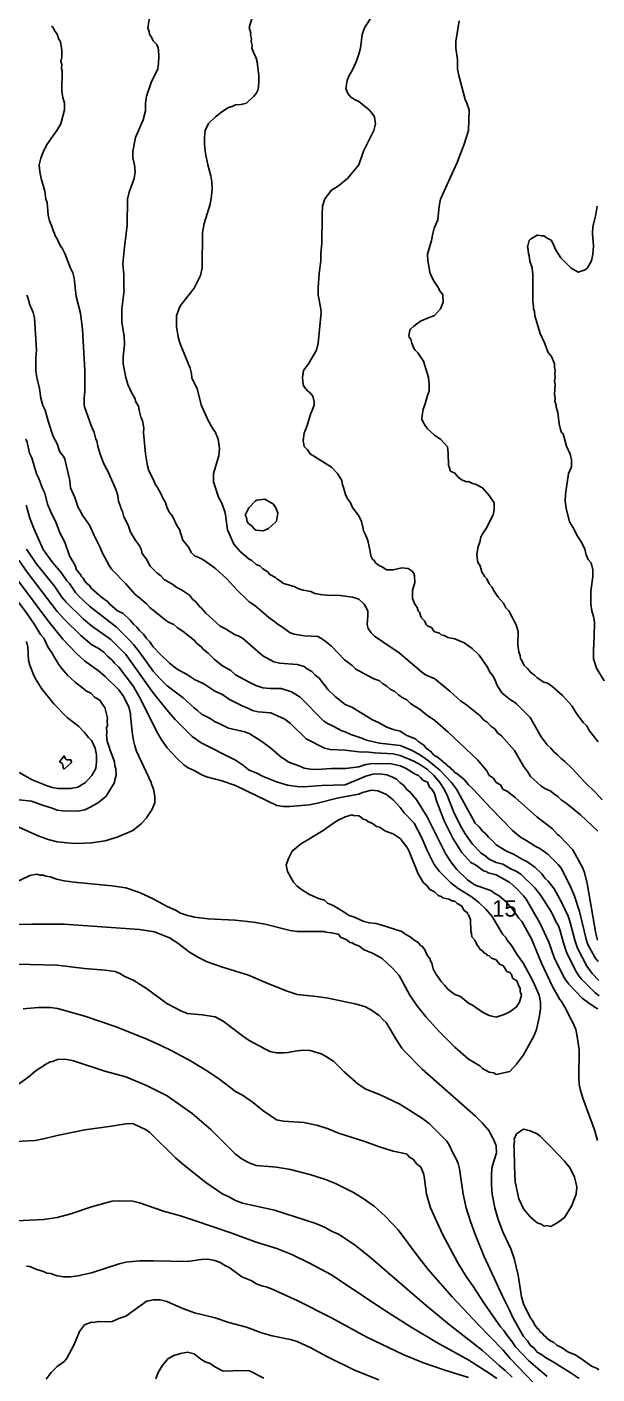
# Model space of a CAD drawing. Header units: millimetres. Extents: x 0 to 1688, y 0 to 1207.
# Drawn here: x 871.4 to 1079.3, y 381.9 to 872.7 of the extents above; entities that cross this region are included whole.
import ezdxf

# ---------------------------------------------------------------- set-up
doc = ezdxf.new("R2010")
doc.units = ezdxf.units.MM
for name, color, linetype in [('CONTOUR_1m', 8, 'Continuous'), ('CONTOUR_5m_INDEX', 1, 'Continuous'), ('LABELS', 7, 'Continuous')]:
    doc.layers.add(name, color=color, linetype=linetype)

msp = doc.modelspace()

# ---------------------------------------------------------------- linework, layer by layer
at = {"layer": 'CONTOUR_1m'}
for points, elevation in [([(1081.16, 591.2), (1078.79, 593.81), (1074.99, 597.51), (1070.12, 602.63), (1067.6, 605.07), (1066.19, 606.19), (1064.94, 607.52), (1063.61, 608.61), (1062.46, 610), (1061.14, 611.14), (1058.98, 614.05), (1055, 621.11), (1049.99, 626.11), (1049.23, 626.73), (1047.77, 627.54), (1044.68, 630.04), (1042.87, 632.86), (1042.21, 634.71), (1041.32, 636.29), (1040.23, 637.72), (1039.42, 639.44), (1036.35, 643.88), (1033.76, 646.29), (1030.84, 648.34), (1027.5, 649.81), (1024.97, 650.27), (1023.53, 651.03), (1022.54, 651.29), (1021.84, 651.84), (1020.12, 652.36), (1019.85, 652.61), (1018.95, 653.95), (1017.53, 654.58), (1017.05, 654.99), (1016.38, 656.38), (1015.33, 657.5), (1015.04, 658), (1014.53, 659.53), (1014.12, 660.01), (1013.7, 661.2), (1012.84, 662.5), (1012.09, 664.49), (1012.07, 667.47), (1012.84, 670.35), (1012.79, 672.79), (1012.5, 673.63), (1011.97, 674.47), (1010.43, 675.43), (1008.15, 675.65), (1005, 674.99), (1002.55, 674.91), (1001, 676), (999.98, 676.36), (999.42, 676.92), (998.61, 677.4), (998.38, 677.69), (998.2, 678.2), (997.46, 678.8), (996.79, 680.01), (996.61, 681.64), (995.69, 685.67), (995.05, 687.5), (994.16, 689.15), (994.08, 690.01), (993.49, 692.5), (992.5, 694.68), (990.2, 697.69), (989.4, 699.4), (988.34, 700.84), (987.56, 702.45), (986.93, 704.98), (986.42, 706.38), (986.29, 707.51), (984.69, 710), (982.5, 712.35), (974.67, 717.22), (973.72, 718.73), (972.5, 719.94), (972.12, 722.08), (972.51, 724.72), (973.64, 727.52), (974.98, 731.99), (975.5, 733), (976.13, 735.02), (976.21, 736.21), (975.67, 738.17), (974.56, 739.56), (973.87, 740.07), (972.51, 741.64), (972.2, 742.5), (971.89, 745.04), (972.31, 747.52), (974.06, 750.01), (977.03, 754.98), (977.67, 757.51), (978.68, 768.69), (978.67, 770.02), (977.7, 775), (977.69, 777.67), (978, 782.97), (978.59, 787.48), (978.63, 790.03), (978.97, 793.96), (979.04, 804.02), (979.25, 807.5), (980.01, 810.11), (982.46, 813.3), (985, 814.84), (988.28, 817.5), (992.5, 822.47), (994.15, 827.5), (997.98, 835), (998.53, 837.5), (998.19, 840), (997.49, 841.09), (996.26, 842.5), (992.51, 845.57), (991.14, 846.14), (989.56, 847.12), (988.43, 848.48), (987.76, 850.28), (988.22, 853.27), (988.89, 855), (990.01, 856.86), (991.54, 859.98), (992.38, 862.51), (993.11, 865), (993.74, 870), (994.51, 872.47), (1000.01, 880.93)], 634.3), ([(1079.55, 539.97), (1078.85, 542.46), (1075.72, 560.7), (1074.72, 564.69), (1074.05, 566.53), (1070.46, 572.96), (1065.6, 578.07), (1064.94, 578.53), (1063.04, 580.54), (1057.41, 584.94), (1049.52, 592.03), (1046.71, 594.21), (1045.01, 595.03), (1044.08, 596.58), (1042.55, 597.48), (1041.56, 599.06), (1040.05, 600.05), (1039.15, 601.68), (1035.7, 605.73), (1025.01, 615.84), (1020.21, 620.01), (1017.19, 622.15), (1014.98, 623.98), (1011.29, 626.29), (1010, 627.58), (1008.28, 628.38), (1006.89, 629.39), (1005.62, 630.62), (1003.92, 631.46), (1002.67, 632.51), (1001.04, 633.55), (1000, 634.48), (997.73, 635.31), (991.33, 638.79), (990.02, 640.05), (987.19, 642.19), (982.48, 647.08), (980.02, 649.1), (978.61, 650), (977.5, 650.63), (972.55, 650.87), (968.92, 651.5), (967.47, 652.03), (964.32, 654.28), (963.02, 655), (961.39, 656.36), (959.62, 657.53), (954.5, 662), (952.48, 663.23), (951.66, 664.18), (948.16, 667.52), (944.27, 671.75), (940.28, 675.29), (938.9, 676.43), (935.91, 678.42), (934.34, 679.34), (932.54, 679.99), (931.36, 681.31), (930.53, 683.03), (928.31, 685.8), (927.09, 689.59), (926.08, 691.08), (924.51, 694.51), (923.38, 695.88), (922.55, 697.44), (921.95, 699.45), (921, 701), (920.38, 702.52), (919.01, 704.98), (918.37, 705.87), (917.49, 707.99), (915.95, 711.02), (915.35, 712.84), (914.63, 717.16), (913.9, 724.92), (914.07, 726.57), (913.71, 728.75), (913.32, 730), (912.95, 730.61), (912.45, 732.54), (912.12, 734.62), (911.2, 736.19), (910.79, 737.5), (909.52, 739.52), (908.28, 742.53), (907.48, 745.03), (906.51, 750), (906.56, 752.53), (907.01, 757.03), (906.94, 760.03), (906.1, 765.06), (906.11, 770.04), (906.88, 776.88), (906.76, 777.58), (906.81, 782.52), (906.42, 786.42), (907, 792.51), (908.05, 800.53), (908.15, 810), (908.74, 812.55), (910.59, 817.5), (910.92, 819.98), (910.66, 822.48), (910.08, 825), (910.02, 827.52), (911.07, 832.5), (913.86, 838.87), (914.67, 842.17), (914.65, 845), (915.03, 847.5), (916.77, 852.54), (919.23, 857.5), (919.38, 859.38), (919.53, 862.05), (919.46, 864.43), (919.32, 864.98), (918.82, 866.32), (917.53, 867.72), (916.73, 869.23), (916.1, 869.98), (916, 871), (915.55, 872.47), (916.36, 877.47)], 624.3), ([(1079.66, 579.69), (1073.24, 585.72), (1068.09, 589.99), (1066.19, 591.15), (1065, 592.39), (1063.49, 593.41), (1062.5, 594.31), (1060.24, 595.24), (1058.8, 596.22), (1055.09, 599.6), (1054, 601.5), (1052.47, 603.45), (1049.18, 609.18), (1044.45, 614.43), (1043.02, 615.58), (1042.02, 617.02), (1040.56, 618.01), (1039.38, 619.38), (1037.88, 620.32), (1036.69, 621.72), (1031.19, 626.16), (1029.64, 627.14), (1025.7, 630.72), (1020.2, 635.18), (1016.82, 636.75), (1015.3, 637.73), (1007.12, 644.65), (1001.26, 648.75), (998.13, 650.75), (996.94, 651.94), (995.87, 653.54), (995.52, 655.04), (995.79, 658.26), (995.72, 660), (994.39, 662.5), (992.5, 664.22), (990.21, 665), (985.61, 665.59), (980.74, 665.72), (978.47, 665.92), (976.45, 666.34), (975, 667.01), (972.2, 667.52), (970.55, 668.06), (968.92, 668.92), (964.96, 670.01), (963.57, 671.07), (962.51, 671.63), (962.11, 672.11), (960.05, 673.19), (959.28, 674.28), (957.5, 675.31), (956.39, 676.39), (955.01, 676.95), (953.41, 678.41), (952.42, 678.88), (949.16, 681.66), (946.9, 684.35), (944.57, 689.52), (943.87, 694.98), (943.58, 696.07), (942.5, 699.29), (941.34, 701.43), (939.46, 707), (939.49, 710.03), (941.47, 716.5), (941.63, 719.13), (941.15, 722.5), (940.22, 725), (939.07, 726.62), (937.52, 729.41), (935.03, 735.07), (933.51, 741.01), (932.62, 742.55), (931.63, 744.89), (931.45, 746.45), (930.91, 748.44), (927.29, 757.33), (926.69, 759.26), (926.01, 763.44), (926.02, 767.46), (926.83, 769.95), (927.5, 771.29), (932.48, 777.52), (934.72, 782.22), (935.35, 785), (935.41, 797.91), (936.08, 801.1), (938.21, 808.22), (938.75, 811.23), (938.94, 813.92), (938.86, 816.34), (938.56, 818.56), (937.42, 822.53), (936.55, 826.6), (936.22, 830.03), (936.2, 832.53), (936.41, 835), (937.62, 837.55), (940.16, 839.98), (942.46, 841.85), (944.97, 843.41), (946.26, 843.76), (947.46, 844.31), (949.57, 844.55), (951.46, 845), (954.18, 847.5), (955, 848.55), (955.75, 850), (955.96, 852.48), (955.96, 854.98), (955.4, 859.98), (955, 861.37), (953.88, 863.81), (953.51, 864.96), (953.52, 866.02), (953.17, 867.5), (953.29, 868.29), (953, 869.97), (953.04, 870.54), (952.53, 872.57), (953.62, 876.12)], 629.3), ([(1079.74, 612.28), (1076.47, 616.47), (1075.58, 618.08), (1074.31, 619.37), (1072.18, 622.15), (1071.19, 623.63), (1070.31, 625.31), (1066.71, 629.19), (1062.69, 632.73), (1061.21, 633.71), (1059.97, 634.08), (1057.53, 635.57), (1056.58, 636.58), (1055.17, 637.51), (1054.01, 639.01), (1052.73, 640.1), (1051.88, 641.86), (1051.46, 642.47), (1051.27, 643.77), (1050.76, 645.04), (1050.47, 647.55), (1050.55, 652.5), (1049.89, 654.89), (1048.93, 656.43), (1048.55, 657.5), (1047.2, 660), (1046.09, 661.14), (1045.26, 662.76), (1043.23, 665.04), (1041.57, 667.5), (1041.09, 668.59), (1039.99, 669.89), (1039.12, 671.63), (1038.26, 672.54), (1038.08, 673.08), (1037.48, 673.87), (1036.61, 676.61), (1036.01, 677.47), (1035.76, 678.26), (1035.51, 680.6), (1035.99, 683.49), (1036.58, 685), (1036.92, 686.89), (1037.5, 688.11), (1038.84, 690.02), (1041.49, 695), (1041.87, 696.87), (1041.8, 699.3), (1039.98, 702.01), (1037.5, 704.79), (1035, 706.17), (1033.86, 706.37), (1032.5, 707.11), (1031.9, 707.05), (1030.12, 707.62), (1028.7, 708.7), (1027.5, 710.19), (1026.11, 710.73), (1025.87, 710.92), (1025.73, 711.19), (1025.36, 712.5), (1025.13, 712.95), (1025.03, 717.51), (1024.75, 719.75), (1022.39, 722.39), (1020, 723.98), (1017.53, 726.37), (1016.61, 727.5), (1016.02, 728.56), (1015.4, 729.89), (1015.38, 730.35), (1015.97, 733.46), (1016.55, 735.02), (1017.49, 738.44), (1018.11, 740), (1018.11, 742.52), (1017.85, 745), (1016.03, 751.03), (1014.04, 754.04), (1013.02, 755), (1012.5, 755.72), (1011.74, 757.5), (1011.46, 758.96), (1010.78, 759.77), (1010.65, 760.16), (1011.12, 762.28), (1011.34, 762.65), (1012.54, 763.77), (1015, 765.52), (1017.47, 766.64), (1020, 767.57), (1022.24, 770), (1023.24, 772.5), (1023.09, 774.98), (1022.92, 775.42), (1021.87, 776.77), (1021.63, 777.5), (1019.95, 779.99), (1019.06, 781.56), (1018.38, 783.34), (1018.17, 785.02), (1017.62, 787.55), (1017.45, 790), (1019, 794.98), (1019.43, 797.46), (1019.99, 799.39), (1021.32, 802.5), (1021.74, 807.46), (1022.25, 810), (1028.37, 823.38), (1030.89, 829.99), (1032.5, 835), (1032.73, 842.5), (1031.84, 844.98), (1031.2, 846.3), (1028.96, 855.02), (1028.48, 857.5), (1028.4, 860.93), (1027.8, 865), (1027.86, 867.45), (1029.02, 875)], 639.3), ([(1080, 525.3), (1077.54, 527.85), (1075.55, 530.55), (1072.21, 537.14), (1071.22, 540.03), (1069.45, 546.93), (1068.81, 548.78), (1066.4, 553.88), (1063.67, 558.71), (1061.52, 561.52), (1060.45, 562.5), (1059.15, 564.19), (1056.66, 566.66), (1053.74, 568.74), (1052.43, 569.23), (1048.9, 571.4), (1046.3, 572.5), (1042.53, 574.81), (1041.21, 576.24), (1039.77, 577.5), (1038.73, 578.73), (1037.5, 579.78), (1036.31, 581.31), (1034.94, 582.64), (1028.04, 595.02), (1026.21, 597.52), (1021.96, 601.94), (1017.86, 605.38), (1014.98, 607.39), (1011.7, 609.23), (1007.5, 610.89), (1000.03, 611.85), (995.32, 612.83), (993.59, 613.62), (989.53, 614.99), (987.5, 615.95), (986.22, 616.27), (983.07, 618.04), (981.28, 618.78), (979.74, 619.84), (971.07, 628.57), (967.94, 630.44), (964.18, 631.68), (960.03, 631.67), (957.47, 631.9), (954.97, 632.84), (952.52, 633.99), (947.53, 636.67), (945.78, 638.28), (942.81, 640.03), (939.89, 642.34), (937.51, 644.59), (935.88, 645.88), (935, 646.94), (933.28, 648.28), (932.49, 649.19), (928.37, 652.49), (926.3, 653.8), (925, 655.01), (923.25, 655.75), (922.52, 656.26), (916.29, 661.21), (915.02, 662.55), (912.51, 664.78), (910.94, 665.94), (907.49, 669.83), (902.44, 675.02), (901.42, 676.48), (898.83, 681.26), (898.11, 683.14), (895.92, 687.47), (894.93, 689.96), (894.03, 691.56), (891.55, 695), (891.08, 696.08), (890.08, 697.62), (888.86, 701.33), (887.36, 704.8), (887.05, 707.52), (885.21, 715.24), (885, 715.82), (883.29, 718.23), (882.5, 720.83), (881.03, 723.53), (879.15, 729.12), (878.09, 733.09), (877.23, 734.82), (876.46, 737.5), (875.98, 741.01), (875.02, 745.04), (874.74, 747.46), (874.69, 752.16), (874.9, 755.02), (874.26, 766.76), (873.76, 768.76), (872.5, 771.48), (871.72, 774.2), (871.36, 775.04)], 614.3), ([(1080.05, 519.68), (1078.47, 520.9), (1073.53, 525.97), (1072.43, 527.38), (1071.43, 528.98), (1068.15, 535.64), (1066.95, 539.42), (1065.93, 543.46), (1065.24, 545.24), (1064.27, 546.84), (1062.74, 550.24), (1058.81, 556.28), (1056.59, 559.06), (1051.56, 564.08), (1050, 565.09), (1047.46, 566.2), (1045, 567.66), (1042.5, 568.27), (1040.03, 569.48), (1038.38, 570.88), (1037.5, 571.33), (1036.9, 571.84), (1033.88, 575.04), (1031.28, 578.74), (1029.41, 581.94), (1026.94, 586.89), (1024.79, 592.49), (1023.64, 595), (1021.98, 597.52), (1019.82, 600.01), (1017.5, 602.2), (1014.98, 603.95), (1012.48, 605.26), (1007.48, 607.34), (1004.99, 607.87), (998.26, 608.24), (995.02, 608.58), (993.49, 608.55), (987.49, 609.26), (982.05, 609.48), (979.89, 609.94), (973.32, 613.37), (967.51, 618.95), (965.54, 620.54), (960.4, 622.9), (955.74, 623.24), (953.72, 623.72), (952.02, 624.54), (950.16, 625.23), (945.3, 627.74), (942.5, 629.65), (940, 630.69), (935.92, 633.42), (932.5, 635.01), (929.98, 636.74), (926.27, 638.77), (923.42, 640.97), (919.98, 644.19), (917.53, 646.91), (916.24, 648.74), (915, 649.98), (913.95, 651.45), (912.5, 652.83), (911.56, 654.06), (910.46, 655.04), (909.08, 656.61), (906.48, 658.98), (904.53, 660.05), (901.69, 662.47), (900.87, 663.37), (898.62, 665.02), (895, 668.15), (894.21, 669.21), (893.27, 670), (892.55, 670.86), (891.94, 671.94), (891.29, 672.51), (890.86, 673.36), (889.58, 674.97), (888.99, 676.49), (886.96, 680), (885.23, 684.98), (883.5, 688.45), (881.96, 692.48), (880.45, 695.48), (878.99, 698.92), (877.94, 702.94), (877.08, 704.64), (875.77, 708.24), (874.93, 709.92), (873.23, 715.71), (872.36, 717.4), (871.5, 721.48), (871.07, 722.5)], 609.3), ([(1079.65, 515), (1078.25, 515.7), (1077.5, 516.38), (1076.68, 516.78), (1073.84, 518.84), (1069.04, 523.97), (1067.99, 525.45), (1067.03, 527.06), (1063.75, 533.69), (1061.8, 539.32), (1058.57, 546.05), (1053.49, 554.99), (1052.51, 556.21), (1050.01, 558.82), (1047.48, 560.99), (1042.5, 563.83), (1039.62, 564.54), (1038.9, 565), (1037.89, 565.34), (1035, 567.47), (1033.3, 568.3), (1030, 571.94), (1026.88, 576.93), (1023.56, 583.51), (1020.83, 590.8), (1020, 593.51), (1019.06, 595), (1018.2, 595.75), (1017.5, 597.53), (1015.85, 598.31), (1015, 599.31), (1014.17, 600), (1012.98, 600.54), (1009.67, 602.51), (1007.5, 603.49), (1004.26, 604.26), (997.5, 604.44), (995, 604.07), (992.5, 603.21), (987.58, 602.62), (982.49, 602.53), (977.18, 602.22), (974.8, 602.34), (972.54, 602.67), (970.95, 603.45), (967.56, 604.57), (966.7, 605), (965.72, 605.76), (964.16, 606.66), (960.34, 609.99), (957.51, 612.14), (952.68, 615.18), (950.85, 615.88), (945, 617.32), (941.53, 619), (940.03, 619.55), (938.28, 620.78), (935.06, 622.32), (933.7, 623.67), (932.48, 624.62), (928.39, 628.36), (922.54, 632.74), (920.01, 635.27), (917.47, 637.98), (912.46, 644.99), (910.28, 647.79), (909.11, 649.13), (904.1, 654.06), (894.21, 661.66), (890.38, 665.31), (889.2, 666.74), (886.99, 670), (885.97, 670.97), (883.95, 673.92), (880.89, 677.52), (877.33, 682.33), (873.91, 689.98), (872.51, 693.8), (871.12, 698.56)], 604.3), ([(1079.51, 467.03), (1078.38, 470.9), (1074.18, 482.48), (1073.23, 485.76), (1072.86, 487.54), (1072.64, 490.04), (1072.78, 500.03), (1072.13, 504.98), (1071.55, 507.5), (1070.55, 510), (1069.39, 511.95), (1067.98, 515), (1066.79, 516.78), (1066.49, 517.5), (1065.77, 518.37), (1063.13, 523.16), (1059.04, 531.58), (1055.48, 540.52), (1051.86, 546.83), (1050.64, 548.21), (1048.66, 551.16), (1047.39, 552.46), (1046.34, 553.84), (1043.65, 556.15), (1042.09, 557.01), (1040.62, 558.12), (1034.89, 560.03), (1032.05, 562.05), (1028.21, 565.77), (1025.98, 568.54), (1024.11, 571.56), (1017.42, 584.9), (1013.59, 591.07), (1011.28, 593.78), (1009.93, 594.93), (1008.83, 596.33), (1007.41, 597.41), (1006.19, 598.72), (1004.53, 599.56), (1002.71, 600.21), (1000, 600.58), (997.52, 600.48), (995, 599.83), (987.43, 596.61), (978.82, 596.32), (972.47, 595.91), (969.96, 595.99), (966.44, 596.52), (962.48, 597.75), (957.55, 599.62), (955, 601.03), (952.54, 601.96), (949.99, 603.96), (947.48, 605.58), (935, 611.9), (931.72, 614.22), (925.48, 620.43), (922.49, 623.91), (917.51, 630.19), (907.5, 644.13), (902.02, 649.52), (895.02, 654.56), (892.05, 657), (885.75, 663.2), (884.21, 665.03), (881.51, 669.04), (874.8, 677.26), (871.26, 682.46)], 599.3), ([(868.66, 591.15), (873.11, 590.61), (876.79, 589.27), (880.62, 588.17), (882.5, 587.4), (884.56, 587.09), (890, 587.02), (892.5, 587.49), (895.01, 588.71), (897.5, 590.19), (900.34, 592.52), (903.42, 597.5), (903.5, 598.5), (903.95, 600), (903.89, 602.5), (903.53, 603.52), (903.32, 605), (901.74, 609.21), (900.7, 612.5), (900.47, 614.88), (900.6, 615.6), (900.47, 617.39), (900.79, 618.29), (900.74, 620), (900.88, 620.89), (899.84, 624.84), (898.73, 626.22), (897.98, 627.5), (896.14, 628.59), (894.71, 630), (893.19, 630.73), (891.12, 632.49), (890.38, 632.88), (889.02, 633.99), (886.37, 636.42), (884.03, 639.07), (882.96, 640.52), (880.45, 644.98), (879.17, 646.66), (877.65, 650), (876.41, 651.41), (874.19, 655.01), (871.48, 658.97), (860.76, 673.23)], 584.3), ([(865, 582.76), (875.5, 577.98), (879.19, 576.71), (882.5, 575.85), (887.48, 575.33), (889.99, 575.28), (894.98, 575.45), (897.5, 575.81), (900.02, 576.24), (904.31, 577.49), (910.08, 580), (913.28, 582.5), (914.99, 584.61), (917.03, 587.5), (918.05, 590), (918.07, 592.5), (917.64, 595), (916.86, 596.81), (916.74, 597.52), (911.43, 608.88), (910.74, 610.79), (910.27, 612.81), (909.96, 614.95), (909.23, 621.67), (909.26, 622.52), (908.66, 625), (906.54, 629.08), (905, 631.25), (900.01, 636.13), (897.49, 638.17), (892.47, 641.77), (889.48, 644.52), (884.58, 649.63), (879.02, 656.54), (868.33, 670.82)], 589.3), ([(868.62, 601.09), (873.35, 598.39), (878.77, 596.25), (880.68, 595.65), (882.8, 595.28), (887.5, 595.23), (890, 595.75), (892.75, 597.51), (895.06, 600), (896.55, 602.52), (896.81, 605.02), (896.78, 607.5), (896.28, 610), (895.09, 612.59), (893.85, 613.9), (892.49, 615.68), (890.39, 617.89), (886.12, 621.19), (881.2, 626.13), (876.79, 631.74), (874.8, 634.84), (873.94, 636.49), (872.49, 640.24), (872.05, 642.05), (871.73, 646.73), (871.27, 648.8)], 579.3), ([(862.49, 545.67), (873.42, 545.91), (885.03, 545.86), (912.47, 543.9), (918, 543), (923.4, 540.9), (926.48, 538.93), (930.67, 535.63), (933.82, 533.8), (937.17, 532.14), (942.72, 530.21), (952.25, 527.31), (959.24, 524.24), (966.36, 521.38), (969.98, 520.27), (977, 519.51), (981.34, 518.87), (991.63, 516.66), (994.92, 515.75), (997.13, 514.57), (999.92, 512.62), (1001.16, 511.16), (1002.45, 510.07), (1006.18, 503.66), (1008.2, 500.72), (1009.37, 499.35), (1015.56, 493.04), (1034.99, 475.86), (1037.48, 473.41), (1039.98, 470.5), (1040.96, 468.46), (1041.61, 467.5), (1042.59, 465.1), (1042.7, 462.57), (1041.07, 457.5), (1040.85, 454.98), (1040.87, 450.89), (1041.13, 447.48), (1042.05, 442.48), (1043.32, 438.3), (1045, 433.76), (1047.85, 427.52), (1049.15, 424.09), (1050.55, 418.02), (1051.8, 410.02), (1052.53, 407.5), (1055, 402.49), (1056.07, 401.07), (1056.53, 400), (1057.49, 398.6), (1058.09, 398.14), (1058.45, 397.5), (1059.3, 396.8), (1060, 395.87), (1060.54, 395.58), (1061.02, 395), (1062.48, 393.88), (1063.5, 393.5), (1064.62, 392.5), (1066.56, 391.49), (1068.72, 390), (1071.39, 388.89), (1072.92, 387.97), (1077.3, 384.8), (1079.09, 384.09), (1080, 383.53)], 599.3), ([(867.51, 531.22), (882.53, 530.88), (892.49, 529.73), (899.98, 529.12), (903.57, 528.6), (905.37, 527.87), (906.94, 526.91), (910.42, 525.35), (915.02, 522.47), (922.5, 516.91), (927.52, 514.24), (930, 513.25), (935.38, 512.85), (940.12, 512.11), (943.02, 510.52), (949.99, 505.13), (952.48, 503.46), (960, 499.5), (962.5, 498.96), (964.98, 498.94), (966.6, 499.09), (970.04, 499.73), (972.46, 499.91), (974.72, 499.82), (978.75, 498.65), (980.35, 497.8), (983.35, 495.85), (987.09, 492.08), (992.19, 487.51), (994.98, 485.68), (1000.04, 483.84), (1007.46, 480.21), (1015.31, 475.27), (1018.17, 473.17), (1024.43, 466.93), (1025.45, 465.45), (1026.79, 462.51), (1027.97, 460.4), (1028.66, 458.6), (1029.14, 456.69), (1030.54, 447.51), (1031.64, 442.52), (1033.22, 437.51), (1035.05, 432.51), (1038.06, 424.99), (1044.94, 410.01), (1047.49, 405.02), (1048.58, 402.48), (1052.5, 395.59), (1053.92, 393.99), (1054.96, 392.5), (1056.41, 391.37), (1057.5, 389.95), (1059.02, 389.09), (1060.5, 387.96), (1063.69, 386.17), (1069.57, 382.51), (1072.81, 380.28)], 604.3), ([(870.04, 515.01), (875.5, 515.47), (880, 515.5), (882.55, 515.13), (892.52, 512.34), (903.57, 508.55), (914.36, 504.34), (919.53, 502.05), (924.54, 499.55), (931.03, 496.06), (937.27, 492.25), (941.74, 489.22), (947.5, 484.93), (950.03, 483.56), (953.58, 481.13), (957.51, 477.92), (962.5, 474.59), (965.03, 474.07), (972.45, 473.57), (977.46, 472.52), (981.27, 471.31), (985.02, 469.74), (994.26, 466.78), (1000.01, 464.7), (1004.98, 463.13), (1009.72, 462.16), (1010.04, 461.95), (1010.9, 460.9), (1012.45, 460.07), (1013.5, 458.5), (1014.81, 457.61), (1015.05, 457.34), (1015.99, 455.05), (1016.3, 453.86), (1017.1, 447.5), (1018.65, 442.48), (1022.94, 432.92), (1028.52, 422.51), (1031.63, 417.51), (1034.08, 414.05), (1038.27, 407.49), (1044.14, 399.18), (1045.36, 397.86), (1046.34, 396.32), (1048.49, 393.55), (1049.47, 391.97), (1054.29, 386.83), (1061.13, 381.09)], 609.3), ([(868.36, 487.5), (871.75, 489.99), (874.86, 492.52), (878.62, 494.98), (879.97, 495.64), (880.8, 495.8), (882.63, 496.51), (885, 496.61), (887.45, 496.28), (888.48, 496), (899.83, 492.34), (907.46, 490.22), (915.03, 487.11), (922.54, 483.26), (931.75, 476.81), (938.53, 470.99), (947.5, 462.01), (949.98, 460.26), (952.49, 458.85), (955, 457.92), (962.47, 457.26), (967.53, 456.43), (974.63, 454.66), (980.27, 452.8), (983.92, 451.38), (990.56, 448.1), (993.71, 446.18), (998.08, 443.16), (1002.05, 439.51), (1006.87, 434.44), (1013.85, 425), (1017.77, 420.01), (1026.53, 410.01), (1036, 400), (1044.98, 390.8), (1047.68, 387.66), (1056.2, 378.77)], 614.3), ([(865.1, 437.58), (877.49, 438.26), (880.01, 438.56), (882.52, 439), (887.49, 440.37), (895.01, 442.82), (902.5, 444.94), (905.03, 445.09), (910.03, 444.97), (912.52, 444.28), (921.27, 441.28), (927.49, 439.54), (932.49, 437.93), (945.85, 433.36), (955, 430.02), (962.52, 427.64), (968.02, 425.48), (974.74, 422.22), (982.47, 418.13), (1000.87, 405.87), (1011.55, 399.06), (1020.91, 393.4), (1032.52, 386.96), (1039.99, 382.22), (1042.77, 380.27)], 624.3), ([(871.26, 421.26), (872.53, 421.13), (875.05, 420.08), (877.5, 419.36), (878.74, 418.74), (880, 418.56), (882.5, 417.76), (884.92, 417.4), (887.34, 417.35), (890.01, 417.74), (894.98, 418.82), (905.03, 422.07), (907.54, 422.65), (910.02, 422.98), (912.52, 423.16), (917.49, 423.2), (930, 422.95), (934.96, 423.63), (937.41, 423.74), (940, 423.25), (941.95, 422.52), (943.87, 421.37), (945.07, 420.85), (949.84, 417.34), (953.43, 415.93), (955.02, 414.85), (957.5, 413.91), (958.69, 413.69), (960.57, 413.03), (970.02, 408.79), (982.51, 402.45), (995.44, 395.43), (1008.87, 388.89), (1016.09, 386.08), (1023.49, 383.49), (1032.46, 380.63)], 629.3), ([(878.47, 380.02), (880.28, 382.5), (882.5, 384.72), (885, 386.54), (885.82, 387.49), (888.59, 392.48), (890.6, 397.46), (892.48, 399.85), (894.97, 400.83), (895.77, 400.77), (897.5, 401.12), (900.99, 401.01), (902.5, 401.12), (904.97, 402.16), (907.48, 402.99), (914.87, 408.39), (915.16, 408.51), (917.59, 409.01), (920, 408.95), (922.43, 408.43), (928.35, 405.86), (932.53, 404.24), (940.04, 402.46), (945.01, 400.73), (951.53, 398.99), (957, 397.01), (960.86, 395.88), (967.47, 394.55), (970, 393.81), (974.98, 391.45), (980.84, 388.33), (990.93, 383.41), (999.76, 379.78)], 634.3), ([(918.41, 380.18), (919.36, 382.54), (920.74, 384.96), (922.8, 387.49), (925, 388.73), (927.47, 389.43), (929.96, 389.91), (932.42, 389.25), (934.84, 387.37), (936.38, 386.42), (938.32, 385.77), (940.02, 384.62), (942.99, 382.99), (944.93, 383.1), (945.46, 382.96), (947.57, 383.28), (952.57, 383.09), (957.88, 380.44)], 639.3)]:
    msp.add_lwpolyline(points, dxfattribs=dict(at, elevation=elevation))
for points, elevation in [([(953.5, 691), (952.51, 691.6), (951.81, 692.48), (951.51, 694.01), (951.17, 694.74), (951.14, 695.11), (952.3, 697.53), (954.82, 700.12), (955.26, 700.34), (958.17, 700.67), (961.41, 698.86), (962.34, 697.35), (962.98, 695.59), (962.43, 692.74), (962.25, 692.39), (959.58, 690.03), (957.53, 689.19), (954.97, 689.46), (954.19, 690.04), (953.5, 691)], 634.3), ([(883.28, 605), (884.15, 604.53), (884.36, 604.32), (884.77, 602.5), (885.22, 602.51), (887.5, 604.49), (887.71, 605), (887.5, 605.69), (886.1, 605.69), (885.71, 605.85), (885.52, 606.06), (885, 607.18), (883.28, 605)], 574.3), ([(966.01, 567.5), (966.49, 565), (968.6, 561.1), (969.8, 559.83), (971.16, 558.69), (974.22, 556.74), (977.74, 555.26), (979.92, 554.54), (981.03, 553.53), (983.33, 552.48), (987.48, 550.02), (988.96, 548.96), (990.92, 548.35), (994.27, 546.78), (996.35, 546.33), (998.62, 546.06), (1000.54, 545.57), (1008.09, 543.14), (1009.56, 542.06), (1011.21, 541.26), (1012.5, 540.13), (1014.09, 539.14), (1015, 538.11), (1015.5, 537.83), (1016.54, 536.5), (1017.5, 534.31), (1018.3, 533.35), (1018.55, 532.5), (1019.08, 531.64), (1019.58, 529.58), (1020, 528.59), (1020.47, 528.03), (1020.61, 527.5), (1021.5, 526.43), (1022.44, 524.94), (1023.74, 523.67), (1025, 522.06), (1027.5, 520.25), (1029.51, 519.45), (1032.5, 517.02), (1033.87, 516.37), (1037.5, 513.76), (1040.05, 512.56), (1042.52, 512), (1045.41, 512.91), (1047.5, 513.95), (1050, 515.74), (1051.09, 517.48), (1051.78, 520), (1051.29, 521.28), (1051.28, 522.5), (1050.75, 523.3), (1050.26, 525), (1050, 525.36), (1048.63, 526.07), (1048.48, 526.31), (1048.12, 527.51), (1047.5, 528.28), (1046.46, 528.66), (1046.23, 528.84), (1045.65, 530), (1045, 530.77), (1043.75, 531.25), (1042.5, 532.85), (1040.85, 533.41), (1040, 534.27), (1039.42, 534.48), (1038.85, 535), (1038.07, 535.43), (1037.5, 536.13), (1036.59, 536.7), (1036.18, 537.5), (1035.61, 538.16), (1034.72, 540), (1033.7, 541.28), (1033.53, 542.5), (1033.27, 543.31), (1033.21, 547.5), (1032.5, 549.19), (1032.14, 549.62), (1032.05, 550), (1030.87, 550.87), (1029.92, 552.5), (1028.32, 553.32), (1027.5, 554.18), (1026.73, 554.25), (1025.23, 555), (1023.1, 555.47), (1022.5, 555.92), (1021.35, 556.31), (1020, 557.61), (1018.37, 558.42), (1017.14, 560), (1016.03, 560.93), (1014.13, 564.19), (1010.52, 572.99), (1010.01, 573.91), (1007.5, 577.01), (1005.74, 578.27), (1004.98, 578.71), (1002.24, 579.74), (1000, 581.18), (998.9, 581.45), (997.5, 582.55), (995.79, 583.29), (995, 583.83), (993.99, 584.1), (993.08, 585), (992.5, 585.36), (990.53, 585.49), (989.98, 585.69), (987.5, 584.97), (984.99, 583.69), (982.49, 582.17), (979.42, 579.99), (971.14, 575), (968.21, 572.5), (966.92, 570.02), (966.01, 567.5)], 589.3)]:
    msp.add_lwpolyline(points, close=True, dxfattribs=dict(at, elevation=elevation))
at = {"layer": 'CONTOUR_5m_INDEX'}
for points, elevation in [([(1079.78, 532.22), (1078.68, 533.59), (1076.02, 538.46), (1075.43, 539.95), (1072.91, 550.43), (1071.06, 556.04), (1069.6, 559.58), (1066.21, 566.21), (1065.09, 567.62), (1061.36, 571.34), (1058.43, 573.43), (1056.72, 574.22), (1053.72, 576.21), (1051.37, 577.55), (1048.54, 580.02), (1040.59, 588.07), (1034.18, 594.99), (1032.47, 596.63), (1030.95, 598.45), (1028.23, 600.71), (1027.45, 601.12), (1026.83, 601.83), (1025.96, 602.51), (1025.59, 603.09), (1024.95, 603.43), (1024.24, 604.24), (1023.15, 604.99), (1022.9, 605.4), (1022.45, 605.6), (1021.48, 606.48), (1019.7, 607.49), (1018.78, 608.78), (1017, 609.97), (1016.12, 611.12), (1013.94, 612.5), (1013.22, 613.22), (1012.47, 613.65), (1010, 614.65), (1007.5, 616.16), (1004.97, 616.8), (1002.63, 617.63), (999.43, 619.4), (997.45, 620.24), (989.87, 624.87), (987.47, 625.88), (983.82, 628.77), (981.29, 631.22), (977.95, 635.45), (976.6, 636.52), (975.35, 637.85), (973.73, 638.74), (972.5, 639.68), (970, 640.42), (963.51, 640.95), (961.52, 641.38), (957.5, 643.61), (950, 650), (948.45, 650.94), (947.43, 651.32), (943.66, 653.63), (941.93, 654.48), (936.72, 659.15), (935, 661.13), (934.25, 661.75), (933.16, 663.16), (931.81, 664.31), (930.68, 665.68), (927.75, 667.71), (926.07, 668.57), (924.61, 669.64), (921.5, 671.46), (920.23, 672.73), (918.8, 673.8), (916.35, 676.3), (915.01, 678.82), (913.52, 680.96), (913.07, 682.5), (912.5, 683.7), (910.89, 685.93), (909.03, 688.97), (908.46, 690.96), (906.75, 694.24), (906.25, 696.25), (905.66, 697.47), (905.55, 698.08), (904.78, 699.97), (904.55, 702.05), (904, 703.97), (900.97, 710.94), (899.98, 712.58), (899.25, 714.22), (897.97, 717.47), (897.25, 719.96), (896.91, 721.91), (896.55, 722.54), (895.94, 725), (894.83, 727.53), (892.49, 734.38), (892.33, 735.08), (892.26, 737.45), (892.5, 740.02), (892.56, 747.58), (891.68, 762.49), (890.98, 768.51), (889.43, 774.49), (888.64, 781.16), (888.17, 783.17), (887.32, 784.87), (885.25, 790.23), (884.42, 791.89), (883.41, 793.41), (882.5, 795.5), (881.76, 796.66), (881.56, 797.5), (880.97, 798.58), (880.44, 800.44), (879.65, 802.15), (879.18, 804.17), (878.8, 808.8), (878.35, 810), (877.97, 812.97), (876.69, 817.48), (876.15, 819.95), (875.96, 822.54), (876.57, 824.96), (877.48, 827.44), (878.84, 830.04), (882.3, 834.99), (883.84, 837.5), (885.17, 842.52), (885.11, 845), (884.51, 847.07), (884.2, 849.2), (884.3, 856.78), (884.08, 857.58), (884.2, 859.2), (883.9, 859.83), (883.85, 860.12), (884.2, 861.71), (884.18, 864.16), (883.72, 867.5), (883.09, 868.23), (882.5, 870.16), (881.51, 871.51), (880.97, 872.5), (880.45, 873)], 619.3), ([(1081.98, 634.56), (1079.13, 639.08), (1078.09, 642.53), (1078.01, 645.54), (1078.31, 650.8), (1078.34, 655.84), (1078.02, 657.99), (1077.41, 660.05), (1077.02, 662.5), (1077.05, 667), (1077.83, 672.5), (1077.77, 675), (1077.16, 677.5), (1076.08, 678.74), (1075.36, 680.36), (1074.83, 682.5), (1073.64, 684.98), (1072.21, 687.16), (1070.49, 690.47), (1069.23, 692.47), (1068.08, 697.47), (1067.7, 700), (1067.84, 702.54), (1068.97, 710), (1069.97, 712.5), (1070.07, 715.07), (1069.58, 717.08), (1068.24, 720), (1066.95, 724.45), (1066.39, 725.04), (1066.06, 726.02), (1065.57, 728.11), (1064.99, 732.22), (1064.43, 734.32), (1064.39, 735), (1063.94, 736.39), (1064.05, 737.5), (1063.78, 738.81), (1064.04, 742.48), (1063.85, 743.77), (1064.08, 745), (1063.92, 746.44), (1064.08, 747.5), (1063.82, 748.81), (1063.77, 750), (1062.69, 752.69), (1061.49, 754.08), (1060.19, 757.66), (1058.55, 761.05), (1056.64, 767.5), (1056.54, 769.04), (1056.14, 770), (1056.13, 771.13), (1055.88, 772.5), (1055.87, 782.48), (1055.63, 784.98), (1054.87, 787.43), (1054.52, 789.52), (1054.29, 790.08), (1054.21, 791.71), (1053.92, 792.54), (1054.61, 794.92), (1055.04, 795.45), (1057.44, 796.9), (1057.73, 796.92), (1059.11, 796.61), (1059.9, 796.68), (1060.22, 796.52), (1060.87, 795.87), (1062.34, 795.24), (1062.58, 795.03), (1063.5, 793.5), (1064.16, 791.66), (1066.12, 788.59), (1069.86, 784.86), (1072.48, 783.35), (1075.01, 784.29), (1075.79, 785), (1077.28, 787.5), (1077.73, 790.02), (1078, 793), (1077.61, 797.5), (1077.8, 800), (1078.81, 803.79), (1079.38, 807.46)], 644.3), ([(864.98, 559.89), (872.47, 563.62), (875.07, 564.01), (876.26, 563.76), (877.53, 563.76), (878.38, 563.38), (880, 563.06), (882.25, 562.22), (885.02, 561.59), (888.63, 561.12), (902.35, 559.87), (907.5, 559.08), (912.53, 557.34), (917.47, 555.1), (922.34, 552.37), (925.81, 550.88), (927.5, 549.88), (930, 548.97), (931.27, 548.77), (932.5, 548.36), (937.51, 547.81), (947.34, 547.32), (954.01, 546.53), (958.32, 545.79), (967.49, 543.54), (970, 543.12), (979.82, 543.18), (980.08, 543.1), (980.39, 542.89), (982.54, 542.7), (984.87, 542.21), (985.12, 542.04), (985.95, 540.95), (987.55, 540.37), (988.23, 540), (989.19, 539.19), (990, 539.07), (991.03, 538.5), (992.74, 537.8), (994.11, 536.61), (997.72, 535.22), (1000.97, 533.35), (1004.79, 529.84), (1007.15, 527.15), (1011.12, 520.01), (1013.67, 516.19), (1017, 511.98), (1021.75, 506.74), (1027.49, 501), (1032.5, 496.61), (1036.63, 494.18), (1037.52, 493.25), (1040, 491.96), (1041.71, 491.7), (1042.5, 491.07), (1047.5, 492.23), (1050.01, 494.89), (1052.49, 498.22), (1056.27, 505.02), (1057.26, 507.5), (1058.36, 512.48), (1058.68, 514.98), (1058.72, 517.48), (1058.28, 519.98), (1056.08, 524.99), (1052.49, 531.54), (1050.09, 534.98), (1048.14, 538.11), (1046.58, 540), (1046.01, 541.01), (1044.95, 542.12), (1041.09, 548.59), (1038.79, 551.32), (1036.25, 553.78), (1033.4, 555.93), (1028.73, 558.79), (1025.97, 560.91), (1021.85, 565), (1019.98, 567.56), (1017.52, 572.49), (1015.37, 577.52), (1012.62, 582.62), (1009.01, 586.46), (1007.49, 588.39), (1005.01, 591.12), (1002.52, 593.06), (999.43, 594.43), (997.13, 594.63), (993.81, 593.81), (992.42, 593.25), (985.01, 591.9), (977.43, 589.92), (974.34, 589.3), (967.47, 588.73), (964.95, 588.75), (962.54, 589.1), (947.52, 596.36), (942.49, 598.07), (936.98, 599.55), (935.21, 600.28), (932.48, 601.85), (930.26, 602.76), (928.75, 603.83), (926.23, 606.26), (922.64, 610.07), (920.54, 612.99), (918.68, 616.14), (913.1, 627.49), (910.27, 632.48), (905.01, 639.54), (903.42, 640.92), (902.5, 642.06), (900.87, 643.45), (899.48, 645), (897.48, 646.45), (895.17, 647.67), (891.06, 651.01), (885.01, 656.94), (882.48, 659.71), (871.57, 674.09), (868.45, 678.42)], 594.3), ([(865, 466.51), (874.5, 467.03), (877.51, 467.6), (882.52, 468.9), (892.52, 470.92), (902.26, 472.26), (907.45, 473.16), (909.92, 473.25), (910.52, 473.04), (914.94, 470.93), (916.29, 470), (925.66, 460.68), (928.35, 458.36), (936.72, 451.74), (942.5, 447.71), (945.03, 446.55), (947.53, 445.14), (950, 444.18), (961.67, 441.62), (976.76, 436.73), (979.96, 435.44), (982.49, 434.04), (985.04, 432.89), (987.52, 431.36), (991.23, 428.77), (996.79, 424.28), (1016.29, 407.5), (1025.4, 400), (1037.52, 390.46), (1043.68, 385.01), (1045.85, 383.29), (1048.34, 380.82)], 619.3)]:
    msp.add_lwpolyline(points, dxfattribs=dict(at, elevation=elevation))
at = {"layer": 'CONTOUR_5m_INDEX', "elevation": 594.3}
msp.add_lwpolyline([(1048.98, 465), (1049.12, 464.07), (1049.2, 457.51), (1049.47, 451.97), (1050.75, 445.73), (1052.51, 442.18), (1054.98, 439.25), (1057.49, 437.01), (1058.98, 436.53), (1060, 435.83), (1061.02, 436.01), (1062.5, 435.74), (1065.02, 437.13), (1067.5, 438.94), (1070, 443.08), (1071.7, 447.5), (1071.9, 450), (1071.65, 451.69), (1071.08, 453.61), (1069.54, 457.01), (1067.49, 459.54), (1062.5, 464.75), (1058.61, 468.57), (1057.5, 469.42), (1055, 470.54), (1052.5, 471.15), (1050, 469.45), (1049.15, 467.5), (1049.26, 466.73), (1048.98, 465)], close=True, dxfattribs=at)

# ---------------------------------------------------------------- texts
at = {"layer": 'LABELS'}
msp.add_text('15', height=6, dxfattribs=at).set_placement((1041.09, 548.59))

doc.saveas('drawing.dxf')
